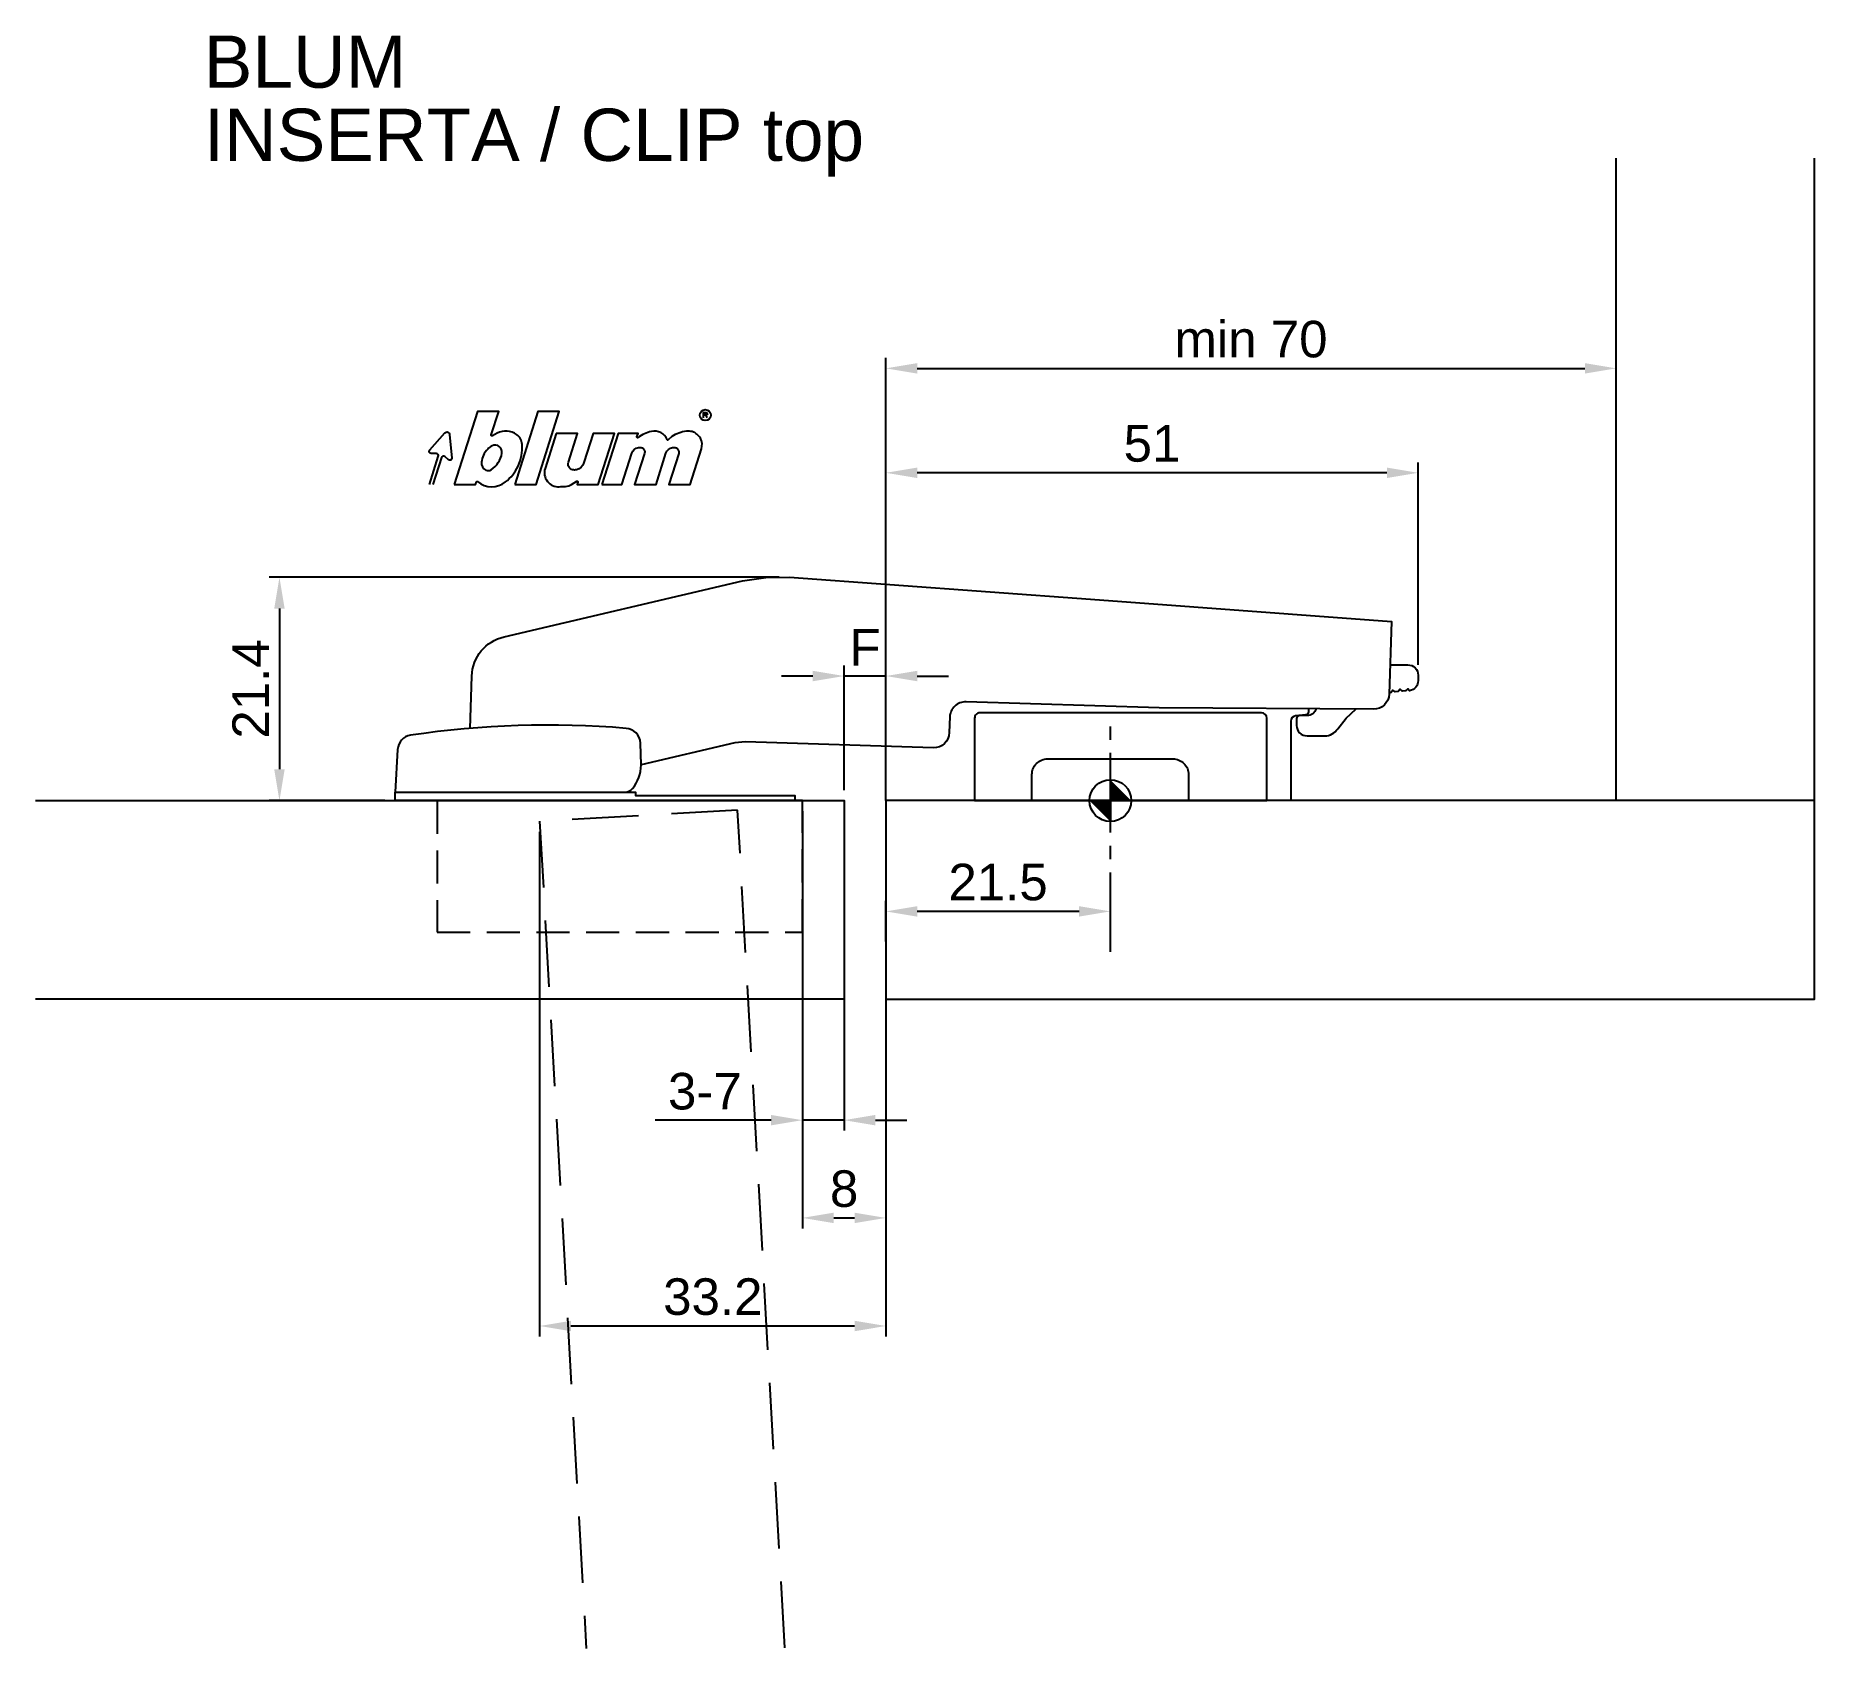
# Model space of a CAD drawing. Extents: x -103 to 67, y -81 to 73.
import ezdxf

# ---------------------------------------------------------------- set-up
doc = ezdxf.new("R2010")
doc.units = 0
doc.header["$PDMODE"] = 35
doc.header["$PDSIZE"] = 5
for name, pattern in [('MITTE2', [28.575, 19.05, -3.175, 3.175, -3.175]), ('STRICHLINIE2', [9.525, 6.35, -3.175]), ('VERDECKT2', [4.7625, 3.175, -1.5875])]:
    doc.linetypes.add(name, pattern=pattern)
doc.layers.get('0').update_dxf_attribs({"color": 30, "linetype": 'CONTINUOUS'})
doc.layers.get('DEFPOINTS').update_dxf_attribs({"linetype": 'CONTINUOUS'})
for name, color, linetype in [('1', 2, 'CONTINUOUS'), ('5', 1, 'CONTINUOUS'), ('6', 3, 'CONTINUOUS')]:
    doc.layers.add(name, color=color, linetype=linetype)
doc.styles.add('BESCHLAG', font='ARIAL.TTF')
doc.dimstyles.new('BESCHLAG', dxfattribs={"dimtxt": 3.5, "dimasz": 3, "dimexe": 1, "dimexo": 1, "dimgap": 1, "dimtad": 1, "dimdec": 1, "dimtxsty": 'BESCHLAG', "dimcen": 2, "dimclrd": 256, "dimclre": 256, "dimclrt": 256, "dimazin": 3, "dimtfac": 0.71, "dimtdec": 1, "dimtix": 1, "dimtmove": 0, "dimatfit": 3, "dimtolj": 1})

# ---------------------------------------------------------------- blocks, each defined once
blk = doc.blocks.new('LOGO_BLUM')
at = {"layer": '6', "color": 20, "linetype": 'CONTINUOUS'}
for points in [[(2.39, 0), (4.43, 0), (4.52, 0.26, -0.512391), (4.62, 0.29, 0.357881), (7.3, 0.25, 0.116336), (8.5, 1.76, 0.127435), (8.89, 3.85, 0.227045), (8.36, 4.79, 0.273775), (6.5, 4.93), (6.04, 4.67, -0.689828), (5.94, 4.76), (6.65, 7), (4.61, 7)], [(16.53, 0), (18.44, 0), (19.39, 3, -0.282196), (20.04, 3.56, -0.141376), (20.38, 3.52, -0.3938), (20.62, 2.99), (19.67, 0), (21.72, 0), (22.67, 3, -0.282189), (23.31, 3.56, -0.141385), (23.65, 3.52, -0.393792), (23.89, 2.99), (22.94, 0), (24.99, 0), (26.07, 3.42, 0.424526), (25.18, 5.07, 0.098115), (24.64, 5.11, 0.114777), (23.24, 4.6), (22.89, 4.28, -0.522588), (22.79, 4.31, 0.36711), (21.28, 5.09, 0.102012), (20, 4.5, -0.748324), (19.89, 4.58), (20, 4.9), (18.08, 4.9)], [(5.59, 3.39, 0.16703), (4.99, 2.14, 0.322673), (5.41, 1.39, 0.260102), (5.93, 1.42, 0.211929), (6.95, 3, 0.250706), (6.73, 3.62, 0.316796), (6.01, 3.72, 0.086595)], [(12.15, 4.9), (11.09, 1.53, 0.527578), (12.44, -0.2, -0.003338), (13.06, -0.17, 0.131781), (13.63, 0.02), (14.12, 0.32, -0.706223), (14.22, 0.24), (14.15, 0), (16.19, 0), (17.75, 4.9), (15.7, 4.9), (14.81, 2.11, -0.253672), (14.11, 1.42, -0.127823), (13.72, 1.42, -0.447747), (13.33, 2.15), (14.2, 4.9)]]:
    blk.add_lwpolyline(points, format="xyb", close=True, dxfattribs=at)
blk.add_lwpolyline([(8.18, 0), (10.23, 0), (12.45, 7), (10.4, 7)], close=True, dxfattribs=at)
for points in [[(26.26, 6.4), (26.26, 6.9), (26.52, 6.9, -0.975005), (26.53, 6.67, 0.014563), (26.45, 6.67), (26.26, 6.67), (26.45, 6.67), (26.52, 6.6), (26.57, 6.53), (26.62, 6.42)], [(0, 0), (0.86, 2.7, 0.480207), (0.67, 2.98), (0.19, 2.97, -0.689229), (0.05, 3.33), (1.49, 4.95, -0.685285), (1.94, 4.79), (2.15, 2.54, -0.636083), (1.84, 2.36), (1.47, 2.68, 0.560356), (1.16, 2.59), (0.34, 0)]]:
    blk.add_lwpolyline(points, format="xyb", dxfattribs=at)
blk.add_circle((26.44, 6.65), 0.527, dxfattribs=at)
blk = doc.blocks.new('NULLPUNKT')
at = {"layer": '5'}
for points in [[(0, 2), (0, -2)], [(-2, 0), (2, 0)]]:
    blk.add_lwpolyline(points, dxfattribs=at)
blk.add_circle((0, 0), 2, dxfattribs=at)
for points in [[(0, 0), (-2, 0), (0, 2)], [(0, 0), (2, 0), (0, -2)]]:
    blk.add_solid(points, dxfattribs=at)
blk = doc.blocks.new('*D3')
at = {"layer": '1'}
for p, q in [((-54.68, -2.98), (-54.68, -51.31)), ((-21.51, -2.98), (-21.51, -51.31)), ((-51.68, -50.31), (-24.51, -50.31))]:
    blk.add_line(p, q, dxfattribs=at)
for points in [[(-51.68, -49.81), (-51.68, -50.81), (-54.68, -50.31)], [(-24.51, -49.81), (-24.51, -50.81), (-21.51, -50.31)]]:
    blk.add_solid(points, dxfattribs=at)
at = {"layer": 'DEFPOINTS', "color": 0}
for p in [(-54.68, -1.98), (-21.51, -1.98), (-21.51, -50.31)]:
    blk.add_point(p, dxfattribs=at)
at = {"layer": '1', "insert": (-38.09, -47.52), "char_height": 3.5, "attachment_point": 5, "style": 'BESCHLAG'}
blk.add_mtext('\\A1;33.2', dxfattribs=at)
blk = doc.blocks.new('*D4')
at = {"layer": '1'}
for p, q in [((-21.51, -13.49), (-21.51, -9.61)), ((0, -13.49), (0, -9.61)), ((-3, -10.61), (-18.51, -10.61))]:
    blk.add_line(p, q, dxfattribs=at)
for points in [[(-18.51, -10.11), (-18.51, -11.11), (-21.51, -10.61)], [(-3, -10.11), (-3, -11.11), (0, -10.61)]]:
    blk.add_solid(points, dxfattribs=at)
at = {"layer": 'DEFPOINTS', "color": 0}
for p in [(-21.51, -10.61), (-21.51, -14.49), (0, -14.49)]:
    blk.add_point(p, dxfattribs=at)
at = {"layer": '1', "insert": (-10.76, -7.82), "char_height": 3.5, "attachment_point": 5, "style": 'BESCHLAG'}
blk.add_mtext('\\A1;21.5', dxfattribs=at)
blk = doc.blocks.new('*D5')
at = {"layer": '1'}
for p, q in [((-29.51, -1), (-29.51, -31.6)), ((-25.51, -1), (-25.51, -31.6)), ((-32.51, -30.6), (-35.51, -30.6)), ((-25.51, -30.6), (-29.51, -30.6)), ((-22.51, -30.6), (-19.51, -30.6))]:
    blk.add_line(p, q, dxfattribs=at)
for points in [[(-32.51, -30.1), (-32.51, -31.1), (-29.51, -30.6)], [(-22.51, -30.1), (-22.51, -31.1), (-25.51, -30.6)]]:
    blk.add_solid(points, dxfattribs=at)
at = {"layer": 'DEFPOINTS', "color": 0}
for p in [(-29.51, 0), (-25.51, 0), (-29.51, -30.6)]:
    blk.add_point(p, dxfattribs=at)
at = {"layer": '1', "insert": (-38.85, -27.85), "char_height": 3.5, "attachment_point": 5, "style": 'BESCHLAG'}
blk.add_mtext('\\A1;3-7', dxfattribs=at)
blk = doc.blocks.new('*D6')
at = {"layer": '1'}
for p, q in [((-28.51, 11.93), (-31.51, 11.93)), ((-25.51, 1), (-25.51, 12.93)), ((-21.51, 11.93), (-25.51, 11.93)), ((-21.51, 1), (-21.51, 12.93)), ((-18.51, 11.93), (-15.51, 11.93))]:
    blk.add_line(p, q, dxfattribs=at)
for points in [[(-28.51, 12.43), (-28.51, 11.43), (-25.51, 11.93)], [(-18.51, 12.43), (-18.51, 11.43), (-21.51, 11.93)]]:
    blk.add_solid(points, dxfattribs=at)
at = {"layer": 'DEFPOINTS', "color": 0}
for p in [(-25.51, 11.93), (-25.51, 0), (-21.51, 0)]:
    blk.add_point(p, dxfattribs=at)
at = {"layer": '1', "insert": (-23.51, 14.68), "char_height": 3.5, "attachment_point": 5, "style": 'BESCHLAG'}
blk.add_mtext('\\A1;F', dxfattribs=at)
blk = doc.blocks.new('*D7')
at = {"layer": '1'}
for p, q in [((-29.51, -13.6), (-29.51, -40.96)), ((-21.51, -14.49), (-21.51, -40.96)), ((-26.51, -39.96), (-24.51, -39.96))]:
    blk.add_line(p, q, dxfattribs=at)
for points in [[(-26.51, -39.46), (-26.51, -40.46), (-29.51, -39.96)], [(-24.51, -39.46), (-24.51, -40.46), (-21.51, -39.96)]]:
    blk.add_solid(points, dxfattribs=at)
at = {"layer": 'DEFPOINTS', "color": 0}
for p in [(-29.51, -12.6), (-21.51, -13.49), (-21.51, -39.96)]:
    blk.add_point(p, dxfattribs=at)
at = {"layer": '1', "insert": (-25.51, -37.18), "char_height": 3.5, "attachment_point": 5, "style": 'BESCHLAG'}
blk.add_mtext('\\A1;8', dxfattribs=at)
blk = doc.blocks.new('*D8')
at = {"layer": '1'}
for p, q in [((-21.51, 1), (-21.51, 42.39)), ((-18.51, 41.39), (45.46, 41.39)), ((48.46, 1), (48.46, 42.39))]:
    blk.add_line(p, q, dxfattribs=at)
for points in [[(-18.51, 41.89), (-18.51, 40.89), (-21.51, 41.39)], [(45.46, 41.89), (45.46, 40.89), (48.46, 41.39)]]:
    blk.add_solid(points, dxfattribs=at)
at = {"layer": 'DEFPOINTS', "color": 0}
for p in [(48.46, 41.39), (-21.51, 0), (48.46, 0)]:
    blk.add_point(p, dxfattribs=at)
at = {"layer": '1', "insert": (13.47, 44.17), "char_height": 3.5, "attachment_point": 5, "style": 'BESCHLAG'}
blk.add_mtext('\\A1;min 70', dxfattribs=at)
blk = doc.blocks.new('*D9')
at = {"layer": '1'}
for p, q in [((-21.51, 1), (-21.51, 32.39)), ((29.49, 13), (29.49, 32.39)), ((26.49, 31.39), (-18.51, 31.39))]:
    blk.add_line(p, q, dxfattribs=at)
for points in [[(-18.51, 31.89), (-18.51, 30.89), (-21.51, 31.39)], [(26.49, 31.89), (26.49, 30.89), (29.49, 31.39)]]:
    blk.add_solid(points, dxfattribs=at)
at = {"layer": 'DEFPOINTS', "color": 0}
for p in [(-21.51, 31.39), (29.49, 12), (-21.51, 0)]:
    blk.add_point(p, dxfattribs=at)
at = {"layer": '1', "insert": (3.99, 34.18), "char_height": 3.5, "attachment_point": 5, "style": 'BESCHLAG'}
blk.add_mtext('\\A1;51', dxfattribs=at)
blk = doc.blocks.new('*D10')
at = {"layer": '1'}
for p, q in [((-31.73, 21.39), (-80.61, 21.39)), ((-79.61, 18.39), (-79.61, 3)), ((-69.51, 0), (-80.61, 0))]:
    blk.add_line(p, q, dxfattribs=at)
for points in [[(-80.11, 18.39), (-79.11, 18.39), (-79.61, 21.39)], [(-80.11, 3), (-79.11, 3), (-79.61, 0)]]:
    blk.add_solid(points, dxfattribs=at)
at = {"layer": 'DEFPOINTS', "color": 0}
for p in [(-30.73, 21.39), (-79.61, 0), (-68.51, 0)]:
    blk.add_point(p, dxfattribs=at)
at = {"layer": '1', "insert": (-82.37, 10.69), "char_height": 3.5, "attachment_point": 5, "rotation": 90, "style": 'BESCHLAG'}
blk.add_mtext('\\A1;21.4', dxfattribs=at)

msp = doc.modelspace()

# ---------------------------------------------------------------- linework, layer by layer
at = {"layer": '1'}
msp.add_line((-35.51, -30.6), (-43.6, -30.6), dxfattribs=at)
at = {"layer": '5', "linetype": 'MITTE2', "ltscale": 0.4}
msp.add_line((0, -14.49), (0, 7.61), dxfattribs=at)
at = {"layer": '5'}
for points in [[(67.46, 0), (-21.51, 0), (-21.51, -19), (67.46, -19), (67.46, 61.53)], [(48.46, 0), (48.46, 61.53)], [(-102.98, 0), (-25.51, 0), (-25.51, -19), (-102.98, -19)]]:
    msp.add_lwpolyline(points, dxfattribs=at)
at = {"layer": '5', "linetype": 'STRICHLINIE2'}
msp.add_lwpolyline([(-31.2, -81.12), (-35.71, -0.91), (-54.68, -1.98), (-50.22, -81.18)], dxfattribs=at)
at = {"layer": '6'}
msp.add_line((-13.01, 0), (14.99, 0), dxfattribs=at)
for points in [[(-61.34, 6.92), (-61.18, 11.92, -0.339454), (-58.09, 15.69), (-35.25, 21.03), (-33.01, 21.38), (-30.73, 21.39), (-1.9, 19.28), (26.93, 17.16), (26.71, 10.2, -0.406569), (25.2, 8.75), (4.66, 8.87), (-13.83, 9.46, 0.414214), (-15.38, 8.01), (-15.43, 6.51, -0.414212), (-16.97, 5.05), (-34.95, 5.63), (-35.99, 5.52), (-44.96, 3.42)], [(26.8, 13), (28.49, 13, -0.414227), (29.49, 12), (29.49, 11.5, -0.361259), (28.67, 10.52), (28.49, 10.7), (28.29, 10.5), (27.99, 10.48), (27.78, 10.67), (27.59, 10.45), (27.3, 10.41), (27.07, 10.58), (26.9, 10.34), (26.72, 10.3)], [(18.99, 8.79), (18.99, 8.5, -0.348925), (18.72, 8.2), (17.75, 8.12, 0.357351), (17.29, 7.62), (17.29, 0), (14.99, 0), (14.99, 7.9, 0.414191), (14.49, 8.4), (-12.51, 8.4, 0.41423), (-13.01, 7.9), (-13.01, 0), (-21.51, 0), (-21.51, 5.2)], [(19.73, 8.78, -0.316793), (18.84, 8.15), (18.14, 8.15, 0.414225), (17.84, 7.85), (17.84, 7.2, 0.414214), (18.84, 6.2), (20.54, 6.2, 0.2531), (21.79, 6.88), (22.58, 7.89), (23.51, 8.76)], [(-46.56, 0.8, 0.223753), (-45.8, 1.15, 0.178787), (-44.96, 3.42), (-45.02, 5.51, 0.375364), (-46.4, 6.92, 0.0576), (-67.05, 6.26, 0.35042), (-68.29, 4.9), (-68.51, 0.8)], [(-7.51, 0), (-7.51, 2.5, -0.414224), (-6.01, 4), (5.99, 4, -0.414218), (7.49, 2.5), (7.49, 0)]]:
    msp.add_lwpolyline(points, format="xyb", dxfattribs=at)
msp.add_lwpolyline([(-29.51, 0), (-68.51, 0), (-68.51, 0.8), (-45.51, 0.8), (-45.51, 0.5), (-30.22, 0.5), (-30.22, 0)], dxfattribs=at)
at = {"layer": '6', "linetype": 'VERDECKT2'}
msp.add_lwpolyline([(-64.51, 0), (-64.51, -12.6), (-29.51, -12.6), (-29.51, 0)], dxfattribs=at)

# ---------------------------------------------------------------- block references
msp.add_blockref('LOGO_BLUM', (-65.25, 30.26))
at = {"layer": '5', "rotation": 270}
msp.add_blockref('NULLPUNKT', (0, 0), dxfattribs=at)

# ---------------------------------------------------------------- texts
at = {"layer": '1', "linetype": 'CONTINUOUS', "style": 'BESCHLAG'}
for s, p in [('BLUM', (-86.86, 68.26)), ('INSERTA / CLIP top', (-86.86, 61.26))]:
    msp.add_text(s, height=5, dxfattribs=at).set_placement(p)

# ---------------------------------------------------------------- dimensions: what is measured, and where the dimension line sits
at = {"layer": '1'}
for base, p2, text, picture, middle in [((48.46, 41.39), (48.46, 0), 'min <>', '*D8', (13.47, 44.17)), ((-25.51, 11.93), (-25.51, 0), 'F', '*D6', (-23.51, 14.68))]:
    dim = msp.add_linear_dim(base=base, p1=(-21.51, 0), p2=p2, text=text, dimstyle='BESCHLAG', dxfattribs=at)
    dim.commit()
    dim.dimension.update_dxf_attribs({"geometry": picture, "text_midpoint": middle})
for base, p1, p2, picture, middle in [((-21.51, 31.39), (29.49, 12), (-21.51, 0), '*D9', (3.99, 34.18)), ((-21.51, -50.31), (-54.68, -1.98), (-21.51, -1.98), '*D3', (-38.09, -47.52)), ((-21.51, -10.61), (0, -14.49), (-21.51, -14.49), '*D4', (-10.76, -7.82)), ((-21.51, -39.96), (-29.51, -12.6), (-21.51, -13.49), '*D7', (-25.51, -37.18))]:
    dim = msp.add_linear_dim(base=base, p1=p1, p2=p2, dimstyle='BESCHLAG', dxfattribs=at)
    dim.commit()
    dim.dimension.update_dxf_attribs({"geometry": picture, "text_midpoint": middle})
dim = msp.add_linear_dim(base=(-79.61, 0), p1=(-30.73, 21.39), p2=(-68.51, 0), angle=90, dimstyle='BESCHLAG', dxfattribs=at)
dim.commit()
dim.dimension.update_dxf_attribs({"geometry": '*D10', "text_midpoint": (-82.37, 10.69)})
dim = msp.add_linear_dim(base=(-29.51, -30.6), p1=(-25.51, 0), p2=(-29.51, 0), text='3-7', dimstyle='BESCHLAG', dxfattribs=at)
dim.commit()
dim.dimension.update_dxf_attribs({"geometry": '*D5', "text_midpoint": (-38.85, -27.85), "dimtype": 160})

doc.saveas('drawing.dxf')
